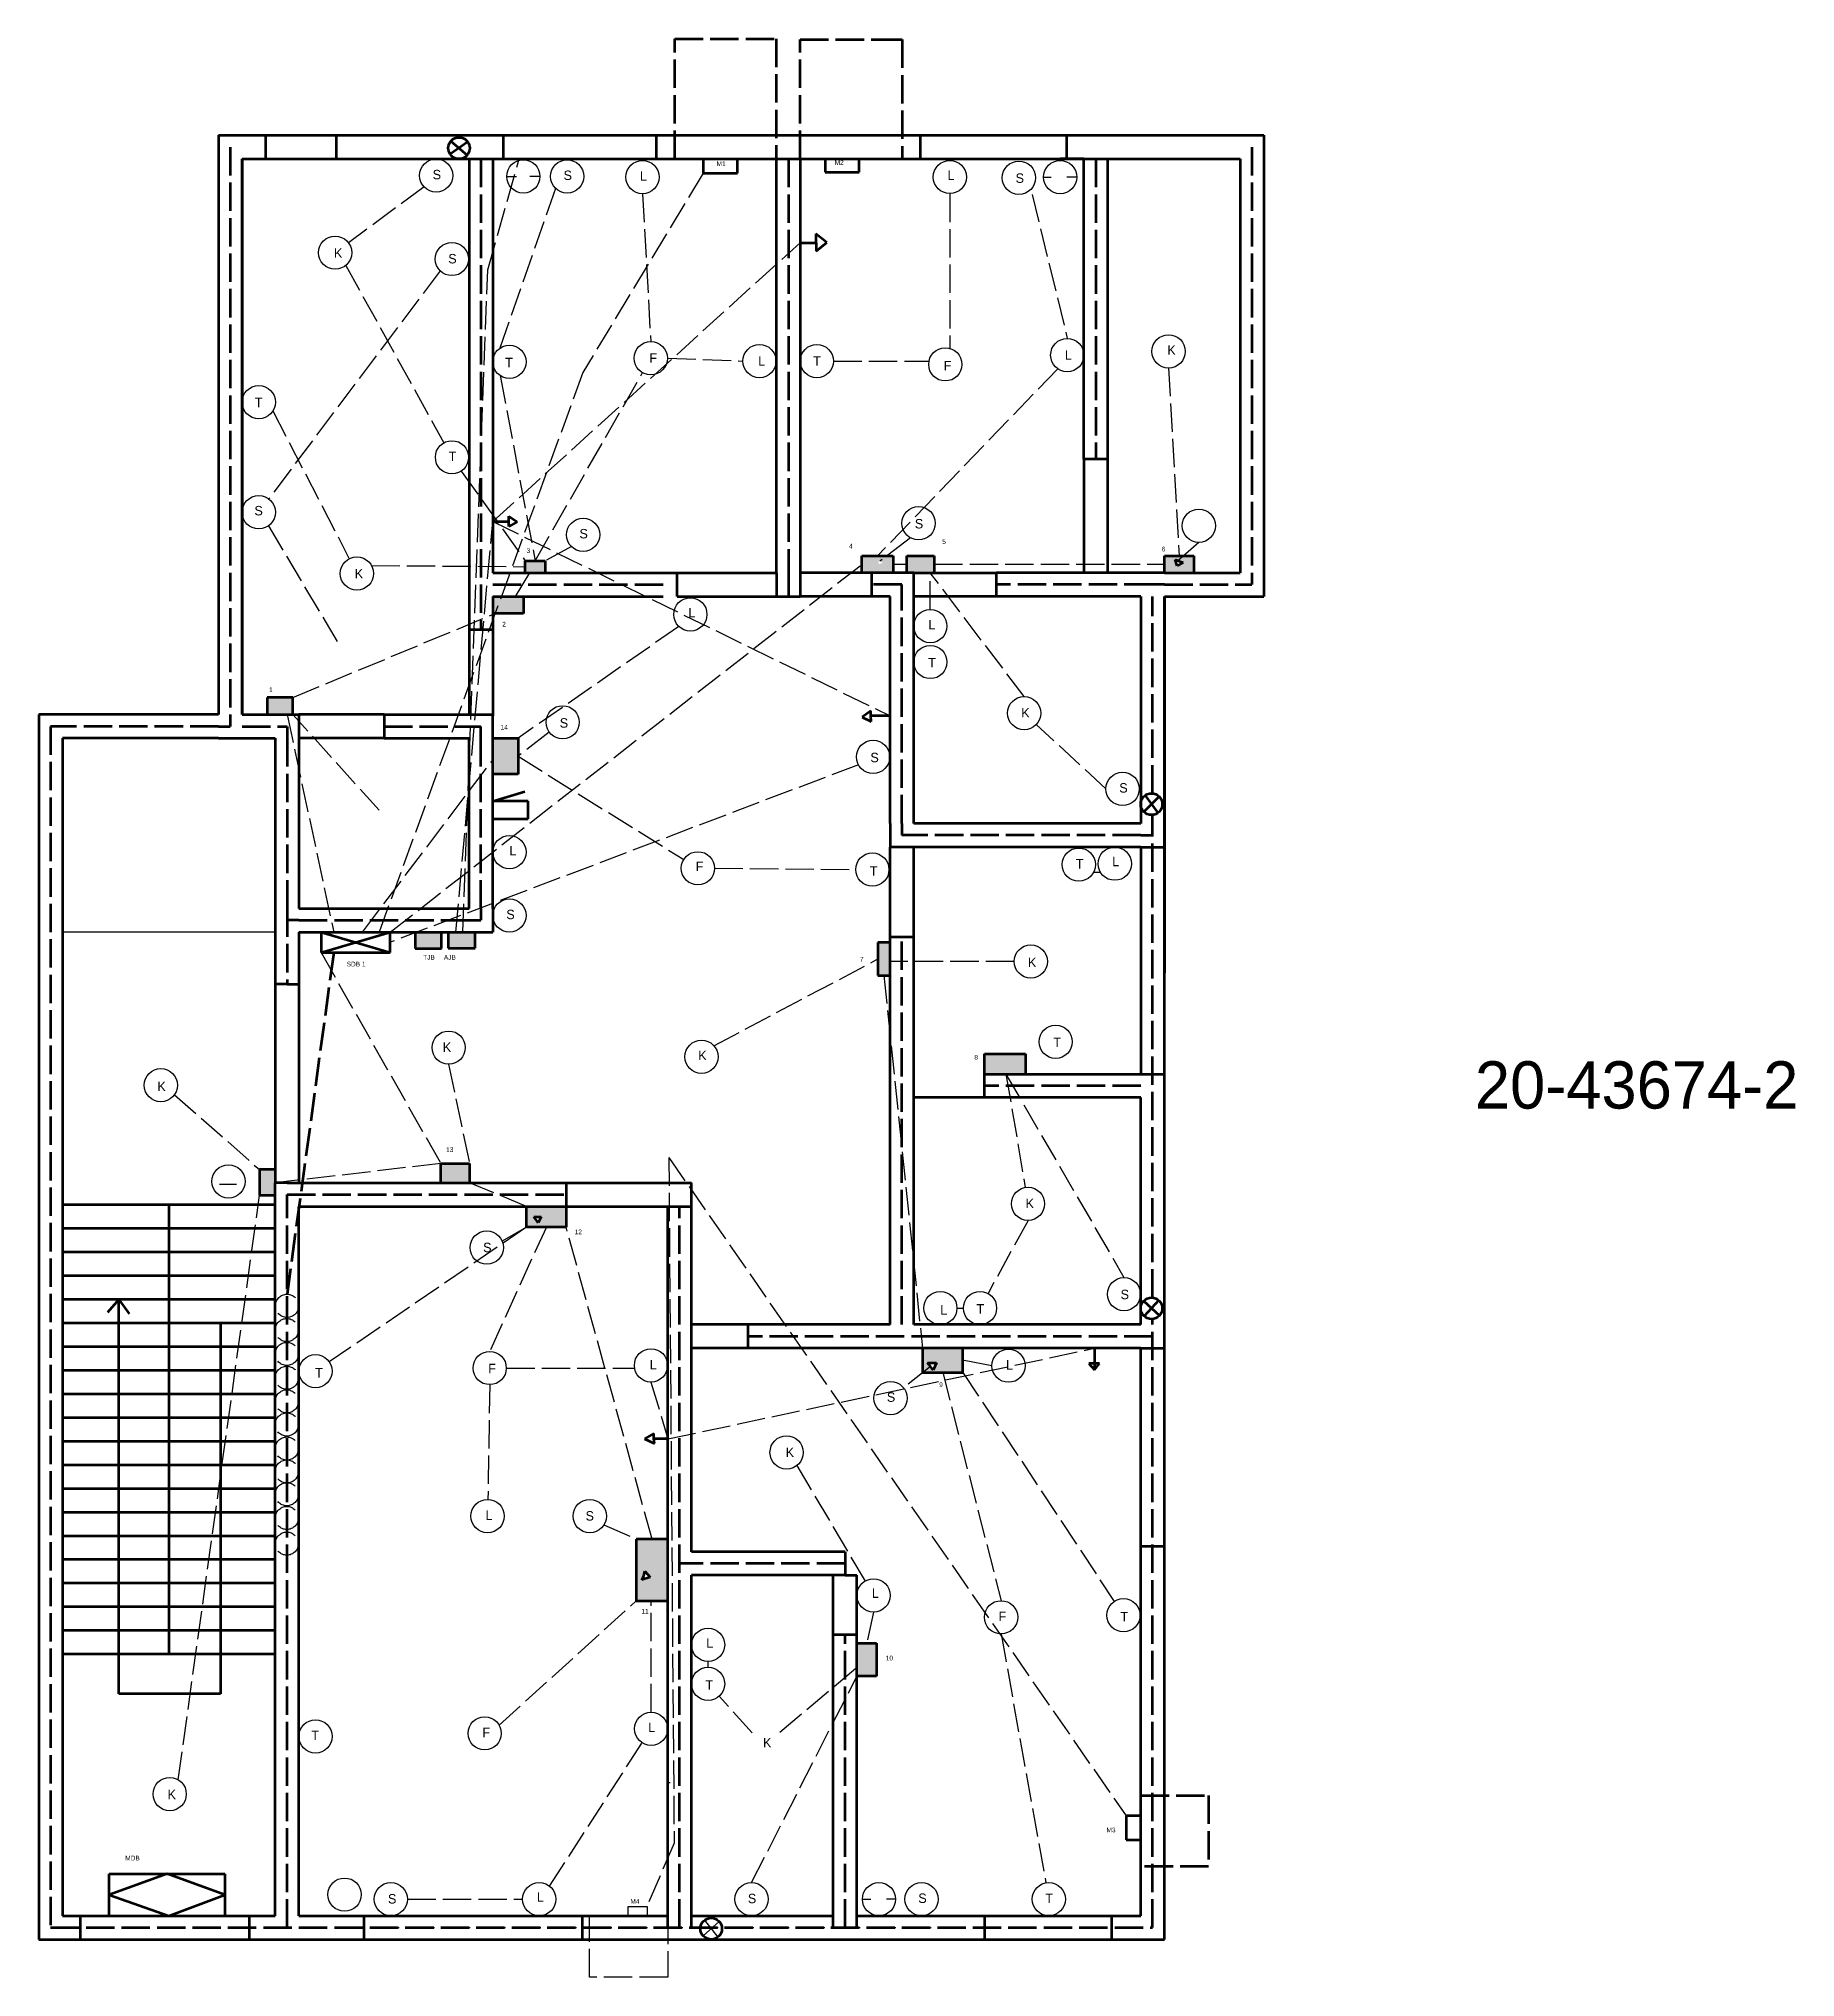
# Model space of a CAD drawing. Header units: inches. Extents: x -1442 to -699, y -325 to 494.
import ezdxf

# ---------------------------------------------------------------- set-up
doc = ezdxf.new("R2010")
doc.units = ezdxf.units.IN
doc.header["$MEASUREMENT"] = 0
doc.linetypes.add('ACAD_ISO02W100', pattern=[15, 12, -3])

msp = doc.modelspace()

# ---------------------------------------------------------------- hatches: boundary and pattern name
at = {"lineweight": 100}
h = msp.add_hatch(color=256, dxfattribs=at)
h.set_gradient(color1=(120, 133, 135), one_color=1, tint=1, name='INVCYLINDER')
h.paths.add_polyline_path([(-1334.6, 215.81), (-1345.57, 215.81), (-1345.57, 208.56), (-1337.1, 208.56), (-1334.6, 208.56)])
h.paths.add_polyline_path([(-1237.13, 258.56), (-1250.1, 258.56), (-1250.1, 251.36), (-1237.13, 251.36)])
h.paths.add_polyline_path([(-1227.93, 273.63), (-1236.35, 273.63), (-1236.35, 268.56), (-1227.93, 268.56)])
h.paths.add_polyline_path([(-1080.75, 275.69), (-1084.39, 275.69), (-1086.14, 273.43), (-1085.21, 272.66), (-1086.98, 272.18), (-1086.98, 274.05), (-1086.15, 273.41), (-1084.39, 275.69), (-1094, 275.69), (-1094, 268.56), (-1089.97, 268.56), (-1080.75, 268.56)])
h.paths.add_polyline_path([(-1063.4, 275.71), (-1075.04, 275.71), (-1075.04, 268.56), (-1072.1, 268.56), (-1063.4, 268.56)])
h.paths.add_polyline_path([(-953.59, 275.69), (-959.08, 275.69), (-959.84, 273.51), (-958.11, 272.87), (-960.68, 271.51), (-961.59, 274.19), (-959.84, 273.51), (-959.08, 275.69), (-966.1, 275.69), (-966.1, 268.56), (-953.59, 268.56)])
h.paths.add_polyline_path([(-1239.43, 198.56), (-1250.1, 198.56), (-1250.1, 183.31), (-1239.43, 183.31)])
h.paths.add_polyline_path([(-1271.77, 116.56), (-1282.9, 116.56), (-1282.9, 109.67), (-1271.77, 109.67)])
h.paths.add_polyline_path([(-1257.5, 116.56), (-1260.1, 116.56), (-1268.99, 116.56), (-1268.99, 109.79), (-1257.5, 109.79)])
h.paths.add_polyline_path([(-1259.95, 18.69), (-1272.07, 18.69), (-1272.07, 10.56), (-1259.95, 10.56)])
h.paths.add_polyline_path([(-1082.1, 112.19), (-1087.21, 112.19), (-1087.21, 98.28), (-1082.1, 98.28)])
h.paths.add_polyline_path([(-1024.88, 65.14), (-1042.1, 65.14), (-1042.1, 56.56), (-1024.88, 56.56)])
h.paths.add_polyline_path([(-1219.1, 0.56), (-1235.79, 0.56), (-1235.79, -8.15), (-1235.26, -8.15), (-1231.81, -5.13), (-1232.81, -3.89), (-1229.68, -3.89), (-1230.85, -6.32), (-1231.81, -5.13), (-1235.26, -8.15), (-1219.1, -8.15)])
h.paths.add_polyline_path([(-1342.1, 10.56), (-1342.1, 16.11), (-1348.72, 16.11), (-1348.72, 5.31), (-1342.1, 5.31)])
h.paths.add_polyline_path([(-1176.1, -140.12), (-1189.4, -140.12), (-1189.4, -154.91), (-1186.23, -155.61), (-1185.8, -153.64), (-1183.53, -156.23), (-1187, -157.39), (-1186.23, -155.61), (-1189.4, -154.91), (-1189.4, -166.25), (-1176.1, -166.25)])
h.paths.add_polyline_path([(-1087.78, -184.18), (-1096.1, -184.18), (-1096.1, -198.13), (-1087.78, -198.13)])
h.paths.add_polyline_path([(-1051.26, -59.44), (-1068.4, -59.44), (-1068.4, -69.27), (-1064.98, -67.13), (-1066.22, -65.52), (-1064.05, -65.52), (-1062.4, -65.52), (-1063.8, -68.7), (-1064.98, -67.13), (-1068.4, -69.27), (-1068.4, -69.7), (-1051.26, -69.7)])

# ---------------------------------------------------------------- linework, layer by layer
at = {"linetype": 'ACAD_ISO02W100', "lineweight": 100}
for p, q in [((-1173.14, 443.56), (-1173.14, 494.37)), ((-1173.14, 494.37), (-1130.29, 494.37)), ((-1130.29, 494.37), (-1130.29, 443.56)), ((-1120.1, 443.56), (-1120.1, 494.02)), ((-1120.1, 494.02), (-1082.09, 494.02)), ((-1077.03, 494.02), (-1077.03, 443.56)), ((-1361.1, 448.56), (-1361.1, 208.56)), ((-1255.1, 443.56), (-1255.1, 244.56)), ((-1125.1, 443.56), (-1125.1, 268.56)), ((-995.1, 443.56), (-995.1, 316.56)), ((-929.1, 448.56), (-929.1, 263.56)), ((-1250.1, 263.56), (-1178.1, 263.56)), ((-1077.1, 263.56), (-1089.97, 263.56)), ((-971.1, 263.56), (-1037.1, 263.56)), ((-966.1, 263.56), (-971.1, 263.56)), ((-966.1, 263.56), (-929.1, 263.56)), ((-1077.1, 162.56), (-1077.1, 258.56)), ((-971.1, 175.23), (-971.1, 258.56)), ((-1361.1, 208.56), (-1361.1, 203.56)), ((-1366.1, 203.56), (-1437.1, 203.56)), ((-1437.1, 203.56), (-1437.1, -304.44)), ((-1366.1, 203.56), (-1361.1, 203.56)), ((-1356.1, 203.56), (-1337.1, 203.56)), ((-1337.1, 198.56), (-1337.1, 126.56)), ((-1296.1, 203.56), (-1255.1, 203.56)), ((-1255.1, 126.56), (-1255.1, 198.56)), ((-971.1, -37.98), (-971.1, 166.14)), ((-976.1, 157.56), (-1072.1, 157.56)), ((-1337.1, 126.56), (-1337.1, 94.56)), ((-1332.1, 121.56), (-1260.1, 121.56)), ((-1077.1, -49.44), (-1077.1, 114.56)), ((-976.1, 51.56), (-1042.1, 51.56)), ((-1337.1, -304.44), (-1337.1, 5.56)), ((-1337.1, 5.56), (-1219.1, 5.56)), ((-1171.1, -304.44), (-1171.1, 0.56)), ((-971.1, -304.44), (-971.1, -47.06)), ((-971.1, -54.44), (-1142.1, -54.44)), ((-1101.1, -150.44), (-1171.1, -150.44)), ((-1101.1, -304.44), (-1101.1, -180.44)), ((-976.1, -248.57), (-947.43, -248.57)), ((-947.43, -248.57), (-947.43, -278.59)), ((-947.43, -278.59), (-976.1, -278.59)), ((-1437.1, -304.44), (-971.1, -304.44))]:
    msp.add_line(p, q, dxfattribs=at)
at = {"lineweight": 100}
for p, q in [((-1082.09, 494.02), (-1077.03, 494.02)), ((-1366.1, 453.56), (-924.1, 453.56)), ((-1366.1, 453.56), (-1366.1, 208.56)), ((-1346.21, 453.56), (-1346.21, 443.56)), ((-1316.28, 453.56), (-1316.28, 443.56)), ((-1267.83, 451.11), (-1260.93, 445.13)), ((-1245.67, 453.56), (-1245.67, 443.56)), ((-1181, 453.56), (-1181, 443.56)), ((-1069.39, 453.56), (-1069.39, 443.56)), ((-1007.53, 453.56), (-1007.53, 443.56)), ((-924.1, 453.56), (-924.1, 258.56)), ((-1356.1, 443.56), (-934.1, 443.56)), ((-1356.1, 443.56), (-1356.1, 208.56)), ((-1356.1, 443.56), (-1260.1, 443.56)), ((-1356.1, 208.56), (-1356.1, 443.56)), ((-1260.64, 450.74), (-1268.12, 445.5)), ((-1260.1, 443.56), (-1260.1, 244.56)), ((-1260.1, 443.56), (-1250.1, 443.56)), ((-1250.1, 443.56), (-1250.1, 268.56)), ((-1161.11, 443.56), (-1161.11, 437.54)), ((-1146.56, 437.54), (-1146.56, 443.56)), ((-1130.1, 268.56), (-1130.1, 443.56)), ((-1130.1, 443.56), (-1120.1, 443.56)), ((-1120.1, 443.56), (-1120.1, 268.56)), ((-1109.49, 443.56), (-1109.49, 438.01)), ((-1095.18, 438.01), (-1095.18, 443.56)), ((-1000.1, 443.56), (-1010.1, 443.56)), ((-1000.1, 316.56), (-1000.1, 443.56)), ((-1000.1, 443.56), (-990.1, 443.56)), ((-990.1, 443.56), (-990.1, 316.56)), ((-934.1, 443.56), (-934.1, 268.56)), ((-1161.11, 437.54), (-1146.56, 437.54)), ((-1109.49, 438.01), (-1095.18, 438.01)), ((-1108.82, 408.24), (-1113.45, 411.87)), ((-1113.45, 411.87), (-1113.45, 408.13)), ((-1120.1, 408.13), (-1113.34, 408.13)), ((-1113.34, 404.6), (-1108.82, 408.24)), ((-1113.34, 408.13), (-1113.34, 404.6)), ((-990.1, 316.56), (-1000.1, 316.56)), ((-1000.1, 316.56), (-1000.1, 268.56)), ((-990.1, 316.56), (-990.1, 268.56)), ((-1250.1, 290.22), (-1243.34, 290.22)), ((-1243.34, 290.22), (-1243.34, 292.49)), ((-1243.34, 292.49), (-1239.73, 290.09)), ((-1243.34, 288.09), (-1243.34, 290.22)), ((-1239.73, 290.09), (-1243.34, 288.09)), ((-1236.35, 268.56), (-1236.35, 273.63)), ((-1236.35, 273.63), (-1227.93, 273.63)), ((-1227.93, 273.63), (-1227.93, 268.56)), ((-1094, 268.56), (-1094, 275.69)), ((-1094, 275.69), (-1080.75, 275.69)), ((-1080.75, 275.69), (-1080.75, 268.56)), ((-1075.04, 268.56), (-1075.04, 275.71)), ((-1075.04, 275.71), (-1063.4, 275.71)), ((-1063.4, 275.71), (-1063.4, 268.56)), ((-966.1, 268.56), (-966.1, 275.69)), ((-966.1, 275.69), (-953.59, 275.69)), ((-960.68, 271.51), (-961.59, 274.19)), ((-961.59, 274.19), (-959.84, 273.51)), ((-958.11, 272.87), (-960.68, 271.51)), ((-959.84, 273.51), (-958.11, 272.87)), ((-953.59, 275.69), (-953.59, 268.56)), ((-1250.1, 268.56), (-1178.1, 268.56)), ((-1178.1, 268.56), (-1172.1, 268.56)), ((-1172.1, 258.56), (-1172.1, 268.56)), ((-1172.1, 268.56), (-1130.1, 268.56)), ((-1130.1, 268.56), (-1130.1, 258.56)), ((-1125.1, 268.56), (-1125.1, 258.56)), ((-1120.1, 268.56), (-1120.1, 258.56)), ((-1089.97, 268.56), (-1120.1, 268.56)), ((-1072.1, 268.56), (-1089.97, 268.56)), ((-1089.97, 268.56), (-1089.97, 258.56)), ((-1077.1, 258.56), (-1077.1, 263.56)), ((-1072.1, 162.56), (-1072.1, 268.56)), ((-1072.1, 268.56), (-1037.1, 268.56)), ((-976.1, 268.56), (-1037.1, 268.56)), ((-1037.1, 258.56), (-1037.1, 268.56)), ((-966.1, 268.56), (-976.1, 268.56)), ((-966.1, 268.56), (-934.1, 268.56)), ((-1250.1, 258.56), (-1250.1, 244.56)), ((-1250.1, 258.56), (-1178.1, 258.56)), ((-1237.13, 258.56), (-1237.13, 251.36)), ((-1172.1, 258.56), (-1130.1, 258.56)), ((-1130.1, 258.56), (-1120.1, 258.56)), ((-1089.97, 258.56), (-1120.1, 258.56)), ((-1082.1, 258.56), (-1089.97, 258.56)), ((-1082.1, 162.56), (-1082.1, 258.56)), ((-1037.1, 258.56), (-1072.1, 258.56)), ((-976.1, 258.56), (-1037.1, 258.56)), ((-976.1, 258.56), (-976.1, 162.56)), ((-966.1, -309.44), (-966.1, 258.56)), ((-966.1, 258.56), (-966.1, 99.33)), ((-966.1, 258.56), (-924.1, 258.56)), ((-1237.13, 251.36), (-1250.1, 251.36)), ((-1260.1, 244.56), (-1250.1, 244.56)), ((-1260.1, 244.56), (-1260.1, 208.56)), ((-1250.1, 244.56), (-1250.1, 208.06)), ((-1334.6, 215.81), (-1345.57, 215.81)), ((-1345.57, 215.81), (-1345.57, 208.56)), ((-1334.6, 208.56), (-1334.6, 215.81)), ((-1366.1, 208.56), (-1442.1, 208.56)), ((-1442.1, 208.56), (-1442.1, -309.44)), ((-1356.1, 208.56), (-1337.1, 208.56)), ((-1337.1, 208.56), (-1332.1, 208.56)), ((-1332.1, 208.56), (-1332.1, 126.56)), ((-1296.1, 208.56), (-1332.1, 208.56)), ((-1296.1, 208.56), (-1296.1, 198.56)), ((-1296.1, 208.56), (-1250.1, 208.56)), ((-1250.1, 198.56), (-1250.1, 208.06)), ((-1090.19, 210.1), (-1093.86, 207.48)), ((-1093.86, 207.48), (-1090.09, 205.7)), ((-1090.19, 208), (-1090.19, 210.1)), ((-1082.1, 208), (-1090.19, 208)), ((-1090.09, 205.7), (-1090.19, 208)), ((-1366.1, 198.56), (-1432.1, 198.56)), ((-1432.1, 198.56), (-1432.1, -299.44)), ((-1366.1, 198.56), (-1356.1, 198.56)), ((-1356.1, 198.56), (-1342.1, 198.56)), ((-1342.1, 198.56), (-1342.1, 126.56)), ((-1337.1, 203.56), (-1337.1, 195.51)), ((-1296.1, 198.56), (-1332.1, 198.56)), ((-1296.1, 198.56), (-1260.1, 198.56)), ((-1260.1, 126.56), (-1260.1, 198.56)), ((-1255.1, 198.56), (-1255.1, 203.56)), ((-1250.1, 126.56), (-1250.1, 198.56)), ((-1250.1, 198.56), (-1239.43, 198.56)), ((-1239.43, 198.56), (-1239.43, 183.31)), ((-1239.43, 183.31), (-1250.1, 183.31)), ((-1250.1, 171.92), (-1236.5, 175.99)), ((-968.34, 173.94), (-974.73, 167.43)), ((-974.27, 174.34), (-968.8, 167.03)), ((-1235.14, 171.92), (-1250.1, 171.92)), ((-1250.1, 164.54), (-1235.14, 164.54)), ((-1235.14, 164.54), (-1235.14, 171.92)), ((-1082.1, 162.56), (-1082.1, 152.56)), ((-1077.1, 162.56), (-1077.1, 157.56)), ((-1072.1, 157.56), (-1077.1, 157.56)), ((-976.1, 162.56), (-1072.1, 162.56)), ((-976.1, 157.56), (-971.1, 157.56)), ((-1072.1, 152.56), (-1082.1, 152.56)), ((-1082.1, 114.55), (-1082.1, 152.56)), ((-976.1, 152.56), (-1072.1, 152.56)), ((-1072.1, 114.55), (-1072.1, 152.56)), ((-976.1, 152.56), (-976.1, 56.56)), ((-976.1, 152.56), (-966.1, 152.56)), ((-1342.1, 126.56), (-1342.1, 94.56)), ((-1332.1, 126.56), (-1260.1, 126.56)), ((-1255.1, 126.56), (-1255.1, 121.56)), ((-1250.1, 126.56), (-1250.1, 116.56)), ((-1332.1, 121.56), (-1337.1, 121.56)), ((-1332.1, 116.56), (-1260.1, 116.56)), ((-1332.1, 116.56), (-1332.1, 94.56)), ((-1322.74, 116.56), (-1322.74, 107.95)), ((-1322.74, 107.95), (-1293.55, 116.56)), ((-1322.74, 116.56), (-1293.55, 107.95)), ((-1293.55, 107.95), (-1293.55, 116.56)), ((-1282.9, 116.56), (-1282.9, 109.67)), ((-1271.77, 109.67), (-1271.77, 116.56)), ((-1268.99, 116.56), (-1268.99, 109.79)), ((-1260.1, 121.56), (-1255.1, 121.56)), ((-1260.1, 116.56), (-1250.1, 116.56)), ((-1257.5, 109.79), (-1257.5, 116.56)), ((-1322.74, 107.95), (-1293.55, 107.95)), ((-1282.9, 109.67), (-1271.77, 109.67)), ((-1268.99, 109.79), (-1257.5, 109.79)), ((-1082.1, 112.19), (-1087.21, 112.19)), ((-1087.21, 112.19), (-1087.21, 98.28)), ((-1082.1, -49.44), (-1082.1, 114.56)), ((-1082.1, 114.56), (-1072.1, 114.55)), ((-1072.1, -49.44), (-1072.1, 114.55)), ((-1337.1, 94.56), (-1342.1, 94.56)), ((-1342.1, 94.56), (-1342.1, 10.56)), ((-1337.1, 94.56), (-1332.1, 94.56)), ((-1332.1, 94.56), (-1332.1, 10.56)), ((-1087.21, 98.28), (-1082.1, 98.28)), ((-1042.1, 56.56), (-1042.1, 65.14)), ((-1042.1, 65.14), (-1024.88, 65.14)), ((-1024.88, 65.14), (-1024.88, 56.56)), ((-1042.1, 46.56), (-1042.1, 56.56)), ((-1042.1, 56.56), (-976.1, 56.56)), ((-976.1, 56.56), (-966.1, 56.56)), ((-1042.1, 46.56), (-1072.1, 46.56)), ((-976.1, 46.56), (-1042.1, 46.56)), ((-976.1, -49.44), (-976.1, 46.56)), ((-1272.07, 10.56), (-1272.07, 18.69)), ((-1272.07, 18.69), (-1259.95, 18.69)), ((-1259.95, 18.69), (-1259.95, 10.56)), ((-1342.1, 16.11), (-1348.72, 16.11)), ((-1348.72, 16.11), (-1348.72, 5.31)), ((-1342.1, 5.56), (-1342.1, 10.56)), ((-1337.1, 10.56), (-1342.1, 10.56)), ((-1337.1, 10.56), (-1219.1, 10.56)), ((-1219.1, 10.56), (-1219.1, 0.56)), ((-1219.1, 10.56), (-1166.1, 10.56)), ((-1166.1, 0.56), (-1166.1, 10.56)), ((-1342.1, 1.18), (-1432.1, 1.18)), ((-1387.1, 1.18), (-1387.1, -188.82)), ((-1348.72, 5.31), (-1342.1, 5.31)), ((-1342.1, -299.44), (-1342.1, 5.56)), ((-1332.1, -299.44), (-1332.1, 0.56)), ((-1332.1, 0.56), (-1219.1, 0.56)), ((-1235.79, -8.15), (-1235.79, 0.56)), ((-1219.1, 0.56), (-1176.1, 0.56)), ((-1219.1, 0.56), (-1219.1, -8.15)), ((-1176.1, -304.44), (-1176.1, 0.56)), ((-1176.1, -304.44), (-1176.1, 0.56)), ((-1176.1, 0.56), (-1166.1, 0.56)), ((-1166.1, -145.44), (-1166.1, 0.56)), ((-1219.1, -8.15), (-1235.79, -8.15)), ((-1231.81, -5.13), (-1232.81, -3.89)), ((-1232.81, -3.89), (-1229.68, -3.89)), ((-1230.85, -6.32), (-1231.81, -5.13)), ((-1229.68, -3.89), (-1230.85, -6.32)), ((-1342.1, -8.82), (-1432.1, -8.82)), ((-1342.1, -18.82), (-1432.1, -18.82)), ((-1342.1, -28.82), (-1432.1, -28.82)), ((-1342.1, -38.82), (-1432.1, -38.82)), ((-1408.23, -38.82), (-1412.99, -44.24)), ((-1408.23, -205.55), (-1408.23, -38.82)), ((-1408.23, -38.82), (-1403.94, -44.91)), ((-974.89, -39.43), (-968.18, -45.61)), ((-968.48, -39.13), (-974.59, -45.91)), ((-1342.1, -48.82), (-1432.1, -48.82)), ((-1365.18, -48.82), (-1365.18, -205.55)), ((-1142.1, -49.44), (-1166.1, -49.44)), ((-1082.1, -49.44), (-1142.1, -49.44)), ((-1142.1, -59.44), (-1142.1, -49.44)), ((-976.1, -49.44), (-1072.1, -49.44)), ((-1342.1, -58.82), (-1432.1, -58.82)), ((-1142.1, -59.44), (-1166.1, -59.44)), ((-976.1, -59.44), (-1142.1, -59.44)), ((-1068.4, -59.44), (-1068.4, -69.7)), ((-1064.98, -67.13), (-1066.22, -65.52)), ((-1066.22, -65.52), (-1064.05, -65.52)), ((-1064.05, -65.52), (-1062.4, -65.52)), ((-1062.4, -65.52), (-1063.8, -68.7)), ((-1051.26, -69.7), (-1051.26, -59.44)), ((-995.69, -59.44), (-995.69, -68.61)), ((-976.1, -299.44), (-976.1, -59.44)), ((-976.1, -59.44), (-966.1, -59.44)), ((-1342.1, -68.82), (-1432.1, -68.82)), ((-1068.4, -69.7), (-1051.26, -69.7)), ((-1063.8, -68.7), (-1064.98, -67.13)), ((-993.47, -65.84), (-998.03, -65.84)), ((-998.03, -65.84), (-995.69, -68.61)), ((-995.69, -68.61), (-993.47, -65.84)), ((-1342.1, -78.82), (-1432.1, -78.82)), ((-1342.1, -88.82), (-1432.1, -88.82)), ((-1181.96, -95.46), (-1185.99, -97.77)), ((-1185.99, -97.77), (-1181.78, -99.66)), ((-1181.96, -97.77), (-1181.96, -95.46)), ((-1176.1, -97.77), (-1181.96, -97.77)), ((-1181.78, -99.66), (-1181.96, -97.77)), ((-1342.1, -98.82), (-1432.1, -98.82)), ((-1342.1, -108.82), (-1432.1, -108.82)), ((-1342.1, -118.82), (-1432.1, -118.82)), ((-1342.1, -128.82), (-1432.1, -128.82)), ((-1342.1, -138.82), (-1432.1, -138.82)), ((-1176.1, -140.12), (-1189.4, -140.12)), ((-1189.4, -140.12), (-1189.4, -166.25)), ((-1101.1, -145.44), (-1166.1, -145.44)), ((-1101.1, -145.44), (-1101.1, -155.44)), ((-976.1, -143.15), (-966.1, -143.15)), ((-1342.1, -148.82), (-1432.1, -148.82)), ((-1187, -157.39), (-1186.23, -155.61)), ((-1186.23, -155.61), (-1185.8, -153.64)), ((-1185.8, -153.64), (-1183.53, -156.23)), ((-1166.1, -304.44), (-1166.1, -155.44)), ((-1101.1, -155.44), (-1166.1, -155.44)), ((-1106.1, -180.44), (-1106.1, -155.44)), ((-1101.1, -155.44), (-1096.09, -155.44)), ((-1096.1, -156.14), (-1096.09, -155.44)), ((-1342.1, -158.82), (-1432.1, -158.82)), ((-1183.53, -156.23), (-1187, -157.39)), ((-1096.1, -180.44), (-1096.1, -156.14)), ((-1342.1, -168.82), (-1432.1, -168.82)), ((-1189.4, -166.25), (-1176.1, -166.25)), ((-1342.1, -178.82), (-1432.1, -178.82)), ((-1106.1, -304.44), (-1106.1, -180.44)), ((-1106.1, -180.44), (-1096.1, -180.44)), ((-1096.1, -304.44), (-1096.1, -180.44)), ((-1096.1, -184.18), (-1087.78, -184.18)), ((-1087.78, -184.18), (-1087.78, -198.13)), ((-1342.1, -188.82), (-1432.1, -188.82)), ((-1087.78, -198.13), (-1096.1, -198.13)), ((-1365.18, -205.55), (-1408.23, -205.55)), ((-976.1, -257.16), (-982.28, -257.16)), ((-982.28, -257.16), (-982.28, -267.26)), ((-982.28, -267.26), (-976.1, -267.26)), ((-1412.28, -299.44), (-1412.28, -281.75)), ((-1412.28, -281.75), (-1363.36, -281.75)), ((-1387.82, -281.75), (-1412.28, -290.59)), ((-1363.36, -290.59), (-1387.82, -281.75)), ((-1363.36, -281.75), (-1363.36, -299.44)), ((-1412.28, -290.59), (-1387.1, -299.44)), ((-1387.1, -299.44), (-1363.36, -290.59)), ((-1432.1, -299.44), (-1342.1, -299.44)), ((-1424.55, -299.44), (-1424.55, -309.44)), ((-1353.06, -299.44), (-1353.06, -309.44)), ((-1332.1, -299.44), (-1176.1, -299.44)), ((-1304.59, -299.44), (-1304.59, -309.44)), ((-1212.3, -299.44), (-1212.3, -309.44)), ((-1166.1, -299.44), (-1106.1, -299.44)), ((-1096.1, -299.44), (-976.1, -299.44)), ((-1042.18, -299.44), (-1042.18, -309.44)), ((-988.43, -299.44), (-988.43, -309.44)), ((-1442.1, -309.44), (-966.1, -309.44))]:
    msp.add_line(p, q, dxfattribs=at)
at = {"color": 4, "linetype": 'ACAD_ISO02W100'}
for p, q in [((-1252.21, 396.72), (-1238.97, 443.56)), ((-1262.81, 116.56), (-1252.21, 396.72)), ((-1316.72, -304.44), (-1059.22, -304.44))]:
    msp.add_line(p, q, dxfattribs=at)
for p, q in [((-1244.21, 436.16), (-1240.08, 436.16)), ((-1230.15, 436.16), (-1234.37, 436.16)), ((-1017.18, 435.89), (-1013.91, 435.89)), ((-1003.13, 435.89), (-1007.36, 435.89)), ((-1342.1, 116.56), (-1432.1, 116.56)), ((-1365.65, 9.95), (-1358.53, 9.95)), ((-1093.82, -292.41), (-1090.25, -292.41)), ((-1079.76, -292.41), (-1083.67, -292.41))]:
    msp.add_line(p, q)
at = {"color": 3, "linetype": 'ACAD_ISO02W100'}
for p, q in [((-1161.11, 437.54), (-1211.98, 353.17)), ((-1272.33, 396.22), (-1344.85, 299.74)), ((-1211.98, 353.17), (-1298.19, 116.56)), ((-1345.01, 288.39), (-1315.03, 238.05)), ((-1095.47, 187.33), (-1293.55, 112.25)), ((-1175.66, 21.3), (-982.28, -257.16)), ((-1175.66, 21.3), (-1173.42, -268.67)), ((-1176.09, -243.02), (-1175.05, -243.02)), ((-1173.42, -268.67), (-1184.88, -295.45))]:
    msp.add_line(p, q, dxfattribs=at)
at = {"linetype": 'ACAD_ISO02W100'}
for p, q in [((-1279.18, 431.73), (-1311.13, 408.09)), ((-1223.52, 431.1), (-1247.13, 363.47)), ((-1186.79, 428.85), (-1183.31, 366.3)), ((-1056.81, 428.88), (-1056.81, 363.44)), ((-1021.99, 428.57), (-1007.15, 367.61)), ((-1312.28, 398.51), (-1270.76, 323.51)), ((-1232.14, 273.63), (-1186.79, 353.17)), ((-1176.28, 359.27), (-1144.35, 358.05)), ((-1106.04, 358.05), (-1065.63, 358.05)), ((-1011.2, 354.85), (-1087.37, 275.69)), ((-964.31, 355.14), (-959.84, 275.69)), ((-1247, 351.91), (-1232.14, 273.63)), ((-1343.12, 336.96), (-1310.78, 274.45)), ((-1263.44, 311.53), (-1236.35, 273.63)), ((-1216.86, 279.61), (-1227.93, 273.63)), ((-1073.49, 283.36), (-1086.4, 273.4)), ((-951.5, 281.4), (-961.14, 272.85)), ((-1301.41, 271.63), (-1236.35, 271.1)), ((-1065.07, 253.03), (-1065.07, 268.56)), ((-1025.41, 216.19), (-1065.07, 268.56)), ((-1171.39, 245.84), (-1239.43, 198.56)), ((-1298.19, 168.18), (-1334.6, 208.56)), ((-1226.2, 201.13), (-1239.43, 190.93)), ((-990.79, 177.13), (-1020.25, 204.39)), ((-1239.43, 190.93), (-1169.33, 147.27)), ((-1156.33, 143.56), (-1096.61, 143.03)), ((-993.02, 141.75), (-996.13, 141.75)), ((-1156.58, 68.52), (-1087.21, 105.23)), ((-1029.62, 104.15), (-1082.1, 104.15)), ((-1268.76, 60.69), (-1259.95, 18.69)), ((-1033.08, 56.56), (-983.17, -29.52)), ((-1033.08, 56.56), (-1024.93, 8.61)), ((-1384.72, 47.8), (-1348.72, 16.11)), ((-1383.12, -241.92), (-1348.72, 5.31)), ((-1235.79, -8.15), (-1319.27, -65.14)), ((-1227.45, -8.15), (-1251.41, -60.75)), ((-1235.79, -8.15), (-1247.2, -14.79)), ((-1023.76, -5.34), (-1040.67, -36.25)), ((-1053.8, -42.41), (-1051.08, -42.41)), ((-1039.02, -66.79), (-1051.26, -64.57)), ((-1244.38, -67.78), (-1190.14, -67.78)), ((-1064.98, -67.13), (-1076.37, -76.14)), ((-1059.83, -69.7), (-1035.15, -166.18)), ((-1051.26, -69.7), (-987.26, -166.48)), ((-1251.41, -74.81), (-1252.18, -123.37)), ((-1121.51, -109.01), (-1092.64, -157.88)), ((-1203.13, -134.11), (-1189.4, -140.12)), ((-1247.43, -218.78), (-1189.4, -166.25)), ((-1183.12, -213.33), (-1183.12, -166.25)), ((-1035.15, -180.23), (-1016.22, -285.5)), ((-1159.07, -194.32), (-1159.07, -191.86)), ((-1128.74, -221.8), (-1096.1, -194.31)), ((-1140.67, -285.39), (-1096.1, -198.13)), ((-1140.39, -222.04), (-1154.36, -206.56)), ((-1226.08, -286.91), (-1186.93, -226.27)), ((-1286.2, -292.41), (-1237.48, -292.41)), ((-1154.36, -301.81), (-1161.11, -307.95)), ((-1160.54, -301.28), (-1154.93, -308.48))]:
    msp.add_line(p, q, dxfattribs=at)
at = {"color": 57, "linetype": 'ACAD_ISO02W100'}
for p, q in [((-1250.1, 290.22), (-1120.1, 408.13)), ((-1265.72, 116.56), (-1250.1, 290.22)), ((-1250.1, 290.22), (-1082.1, 208)), ((-1176.1, -97.77), (-995.69, -59.44)), ((-1183.2, -73.7), (-1176.1, -97.77))]:
    msp.add_line(p, q, dxfattribs=at)
at = {"color": 1, "linetype": 'ACAD_ISO02W100'}
for p, q in [((-1293.55, 116.56), (-1094, 272.12)), ((-1080.75, 272.12), (-1075.04, 272.13)), ((-1063.4, 272.13), (-966.1, 272.13)), ((-1240.48, 258.56), (-1234.43, 268.56)), ((-1334.6, 215.81), (-1249.07, 251.36)), ((-1337.1, 208.56), (-1317.35, 116.56)), ((-1305.18, 116.56), (-1250.1, 189.43)), ((-1322.74, 107.95), (-1272.07, 18.69)), ((-1084.66, 98.28), (-1068.4, -59.44)), ((-1272.07, 18.69), (-1342.1, 10.56)), ((-1235.79, 0.56), (-1259.95, 10.56)), ((-1182.75, -140.12), (-1219.1, -8.15)), ((-1089.07, -170.96), (-1091.94, -184.18))]:
    msp.add_line(p, q, dxfattribs=at)
at = {"color": 6, "linetype": 'ACAD_ISO02W100', "lineweight": 80}
msp.add_line((-1317.38, 107.95), (-1337.1, -36.57), dxfattribs=at)
at = {"color": 7, "linetype": 'ACAD_ISO02W100'}
for p, q in [((-1209.14, -325.41), (-1209.14, -299.44)), ((-1176.1, -299.44), (-1176.1, -325.41)), ((-1176.1, -325.41), (-1209.14, -325.41))]:
    msp.add_line(p, q, dxfattribs=at)
at = {"color": 7}
for p, q in [((-1192.86, -299.44), (-1192.86, -295.45)), ((-1192.86, -295.45), (-1184.88, -295.45)), ((-1184.88, -295.45), (-1184.88, -299.44))]:
    msp.add_line(p, q, dxfattribs=at)
at = {"lineweight": 100}
for centre in [(-1264.38, 448.12), (-971.53, 170.68), (-971.53, -42.52), (-1157.73, -304.88)]:
    msp.add_circle(centre, 4.56, dxfattribs=at)
for centre in [(-1274.04, 436.53), (-1237.18, 436.16), (-1218.65, 436.16), (-1186.79, 435.88), (-1056.81, 435.91), (-1010.16, 435.89), (-1027.59, 435.6), (-1316.78, 403.91), (-1267.4, 401.22), (-964.31, 362.16), (-1243.07, 357.74), (-1183.31, 359.27), (-1137.32, 358.05), (-1113.07, 358.05), (-1058.73, 356.68), (-1007.15, 360.59), (-1349.07, 340.7), (-1267.36, 317.37), (-1349.07, 294.12), (-1070.03, 289.47), (-951.5, 288.43), (-1211.91, 284.6), (-1307.55, 268.21), (-1166.55, 250.94), (-1065.07, 246), (-1065.07, 230.79), (-1025.41, 209.16), (-1220.55, 205.3), (-1089.29, 190.67), (-983.76, 177.13), (-1243.07, 150.37), (-1163.36, 143.56), (-1089.58, 143.03), (-1002.3, 145.11), (-987.08, 145.5), (-1243.07, 123.59), (-1022.59, 104.15), (-1268.76, 67.72), (-1012.06, 70.2), (-1161.84, 63.85), (-1390.47, 51.83), (-1361.87, 11.14), (-1023.76, 1.68), (-1252.66, -16.85), (-983.17, -36.55), (-1060.83, -42.41), (-1044.05, -42.41), (-1325.07, -69.1), (-1251.41, -67.78), (-1183.2, -66.67), (-1031.99, -66.79), (-1081.88, -80.5), (-1125.84, -103.47), (-1252.3, -130.39), (-1209.1, -130.39), (-1089.07, -163.93), (-1035.15, -173.2), (-983.38, -172.34), (-1159.07, -184.83), (-1159.07, -201.34), (-1325.07, -223.57), (-1253.53, -222.27), (-1183.12, -220.36), (-1386.73, -247.95), (-1312.77, -290.48), (-1293.23, -292.41), (-1230.45, -292.41), (-1140.67, -292.41), (-1086.79, -292.41), (-1068.78, -292.41), (-1014.97, -292.41)]:
    msp.add_circle(centre, 7.03)
at = {"color": 0, "linetype": 'ACAD_ISO02W100'}
for centre in [(-1337.1, -41.47), (-1337.2, -51.71), (-1337.2, -61.81), (-1337.2, -71.91), (-1337.2, -81.87), (-1337.2, -91.65), (-1337.2, -101.84), (-1337.2, -111.5), (-1337.2, -121.16), (-1337.2, -131.18), (-1337.2, -142.04)]:
    msp.add_circle(centre, 4.9, dxfattribs=at)

# ---------------------------------------------------------------- texts
at = {"lineweight": 100, "char_height": 2, "attachment_point": 1}
for s, insert, width in [('M2', (-1105.54, 443.02), 8.9699), ('M1', (-1155.46, 442.53), 14.5464), ('3', (-1235.82, 278.92), 7.067), ('4', (-1099.44, 280.78), 18.5547), ('5', (-1060.04, 282.71), 18.5547), ('6', (-967.18, 279.56), 16.759), ('2', (-1246.12, 247.79), 18.5547), ('1', (-1344.71, 220.07), 6.0661), ('14', (-1246.79, 204.22), 18.5547), ('TJB     AJB', (-1279.53, 106.94), 25.3517), ('SDB 1', (-1311.9, 104.06), 18.5547), ('7', (-1094.85, 106.06), 18.5547), ('8', (-1046.44, 64.62), 18.5547), ('13', (-1269.81, 25.56), 18.5547), ('12', (-1215.48, -9.22), 18.5547), ('9', (-1061.32, -73.86), 18.5547), ('11', (-1187.27, -169.66), 18.5547), ('10', (-1083.94, -189.43), 18.5547), ('M3', (-990.57, -262.13), 18.5547), ('MDB', (-1405.53, -274.02), 18.5547), ('M4', (-1191.9, -292.33), 18.5547)]:
    msp.add_mtext(s, dxfattribs=dict(at, insert=insert, width=width))
at = {"attachment_point": 1}
for s, insert, char_height, width in [('S', (-1275.54, 438.92), 4, 7.0074), ('S', (-1220.18, 438.63), 4, 7.0074), ('L', (-1187.88, 438.31), 4, 7.0074), ('L', (-1057.81, 438.66), 4, 7.0074), ('S', (-1029, 437.44), 4, 7.0074), ('K', (-1317.29, 405.76), 4, 7.0074), ('S', (-1268.94, 403.36), 4, 7.0074), ('F', (-1183.89, 361.37), 4, 7.0074), ('L', (-1008.18, 362.62), 4, 7.0074), ('K', (-964.85, 364.71), 4, 7.0074), ('T', (-1244.87, 359.45), 4, 7.0074), ('L', (-1137.86, 360.1), 4, 7.0074), ('T', (-1114.6, 360.11), 4, 7.0074), ('F', (-1059.42, 358.16), 4, 7.0074), ('T', (-1350.75, 342.54), 4, 7.0074), ('T', (-1268.76, 319.76), 4, 7.0074), ('S', (-1350.91, 296.8), 4, 7.0074), ('S', (-1213.46, 287.07), 4, 7.0074), ('S', (-1071.63, 291.28), 4, 7.0074), ('K', (-1308.48, 270.15), 4, 7.0074), ('L', (-1167.36, 253.66), 4, 7.0074), ('L', (-1065.89, 248.56), 4, 7.0074), ('T', (-1066.01, 232.51), 4, 7.0074), ('S', (-1221.8, 207.02), 4, 7.0074), ('K', (-1026.61, 211.34), 4, 7.0074), ('S', (-1090.42, 192.42), 4, 7.0074), ('S', (-985.18, 179.57), 4, 7.0074), ('L', (-1243.11, 153.02), 4, 7.0074), ('L', (-988.16, 148.45), 4, 7.0074), ('F', (-1164.32, 146.35), 4, 7.0074), ('T', (-1090.64, 144.44), 4, 7.0074), ('T', (-1003.55, 147.45), 4, 7.0074), ('S', (-1244.38, 126.05), 4, 7.0074), ('K', (-1023.79, 105.77), 4, 7.0074), ('K', (-1271.26, 69.92), 4, 7.0074), ('K', (-1163.21, 66.42), 4, 7.0074), ('T', (-1013.03, 71.98), 4, 7.0074), ('20-43674-2', (-834.77, 61.94), 20, 338.3725), ('K', (-1391.93, 53.31), 4, 7.0074), ('K', (-1024.78, 3.84), 4, 7.0074), ('S', (-1254.2, -14.79), 4, 7.0074), ('T', (-1045.53, -40.76), 4, 7.0074), ('S', (-984.61, -34.66), 4, 7.0074), ('L', (-1060.88, -41.19), 4, 7.0074), ('L', (-1183.73, -64.34), 4, 7.0074), ('L', (-1033.05, -64.44), 4, 7.0074), ('T', (-1325.24, -67.79), 4, 7.0074), ('F', (-1252.06, -66), 4, 7.0074), ('S', (-1083.46, -78.06), 4, 7.0074), ('K', (-1126.23, -101.45), 4, 7.0074), ('L', (-1253.19, -128.01), 4, 7.0074), ('S', (-1210.87, -128.3), 4, 7.0074), ('L', (-1089.81, -160.98), 4, 7.0074), ('F', (-1036.24, -170.82), 4, 7.0074), ('T', (-984.69, -170.89), 4, 7.0074), ('L', (-1159.83, -182.06), 4, 7.0074), ('T', (-1160.19, -199.8), 4, 7.0074), ('T', (-1326.83, -221.08), 4, 7.0074), ('F', (-1254.54, -219.9), 4, 7.0074), ('L', (-1184.38, -217.76), 4, 7.0074), ('K', (-1135.82, -224.25), 4, 7.0074), ('K', (-1387.66, -246.12), 4, 7.0074), ('S', (-1294.43, -290.25), 4, 7.0074), ('L', (-1231.48, -289.49), 4, 7.0074), ('S', (-1142.24, -290.1), 4, 7.0074), ('S', (-1070.17, -290), 4, 7.0074), ('T', (-1016.45, -290.07), 4, 7.0074)]:
    msp.add_mtext(s, dxfattribs=dict(at, insert=insert, char_height=char_height, width=width))

doc.saveas('drawing.dxf')
